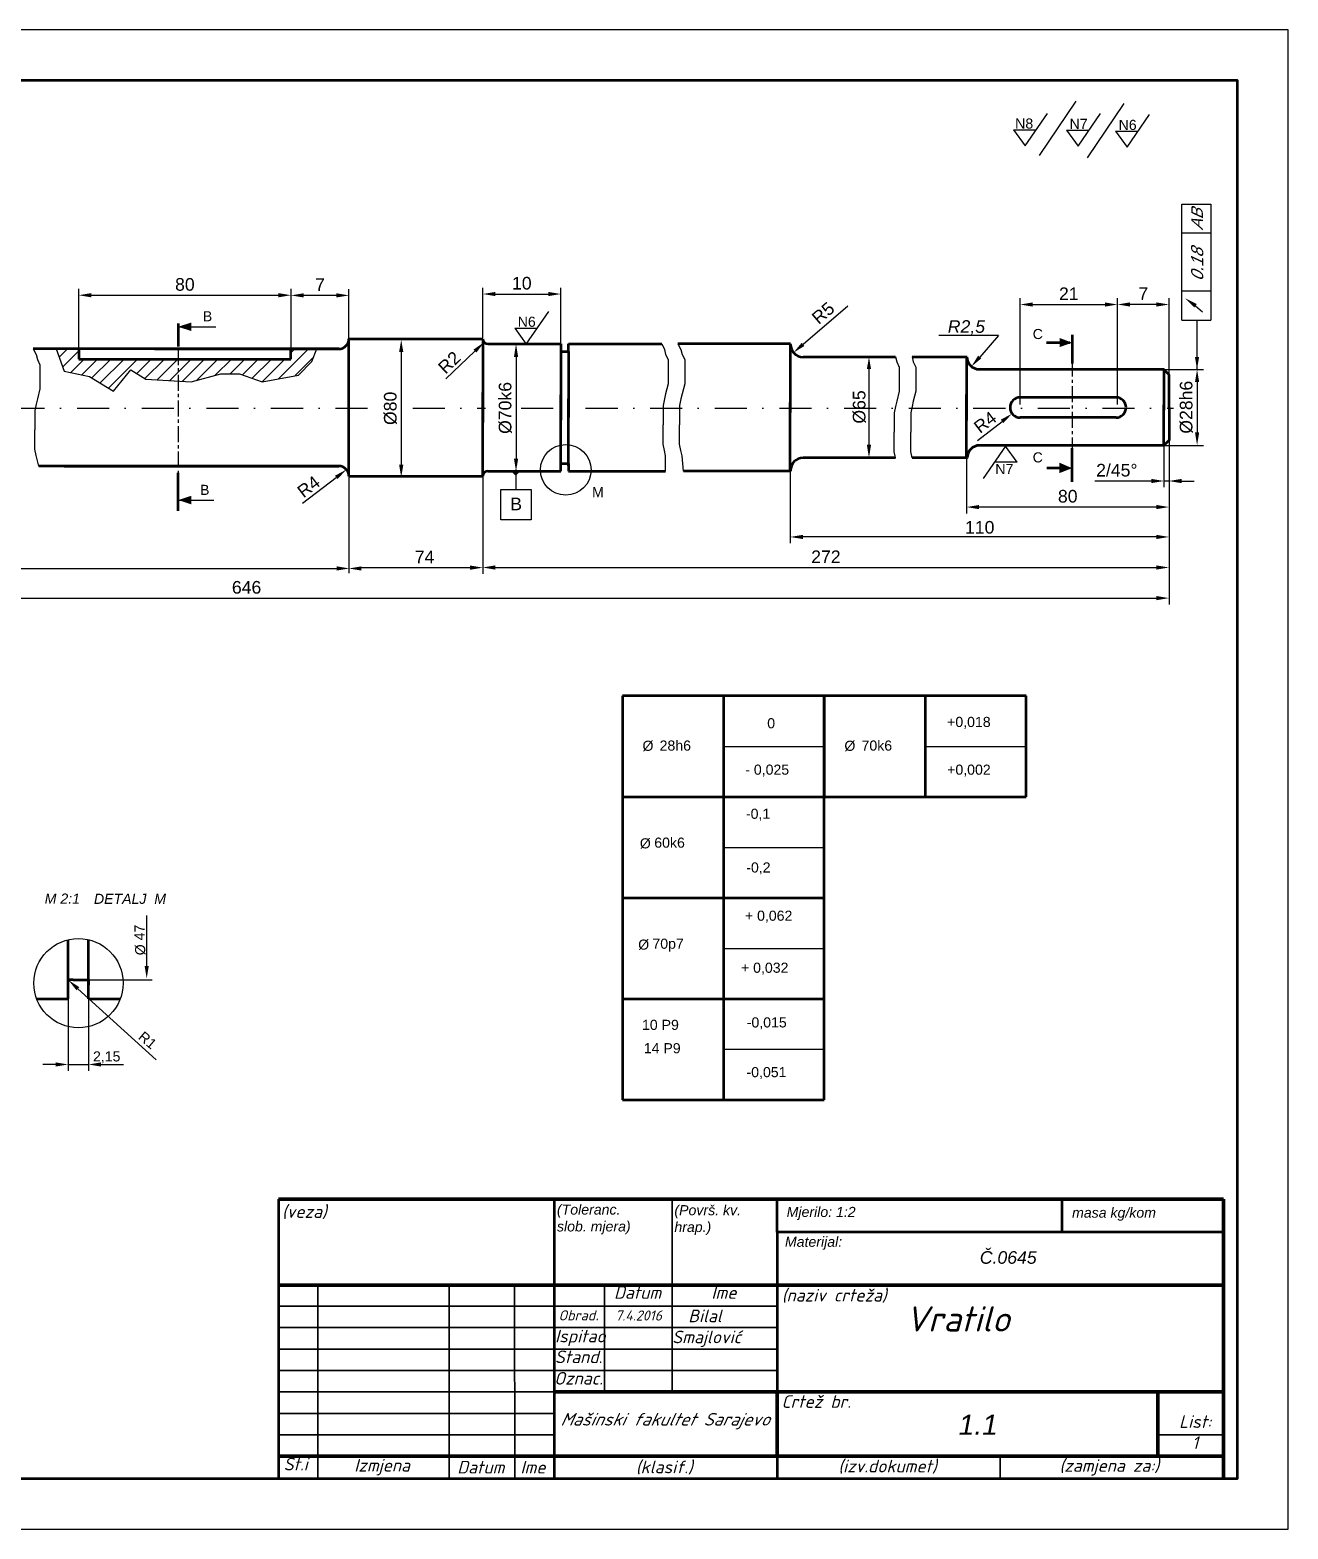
# Model space of a CAD drawing. Header units: millimetres. Extents: x -493 to 803, y 148 to 445.
# Drawn here: x -322 to -72.8, y 148.2 to 445.2 of the extents above; entities that cross this region are included whole.
import ezdxf

# ---------------------------------------------------------------- set-up
doc = ezdxf.new("R2010")
doc.units = ezdxf.units.MM
doc.linetypes.add('CENTER', pattern=[50.8, 31.75, -6.35, 6.35, -6.35])
doc.linetypes.add('DASHDOT2', pattern=[12.7, 6.35, -3.175, 0, -3.175])
for name, color, linetype, lineweight in [('debela', 7, 'Continuous', 50), ('kote', 7, 'Continuous', 25), ('simetrala', 7, 'CENTER', 25), ('tanka', 7, 'Continuous', 25)]:
    doc.layers.add(name, color=color, linetype=linetype, lineweight=lineweight)
doc.styles.add('kosa75small', font='isocpeur.ttf', dxfattribs={"oblique": 15, "height": 2.5})
doc.styles.get("Standard").update_dxf_attribs({"font": 'arial.ttf'})
doc.dimstyles.new('ISO-25', dxfattribs={"dimtxt": 2.5, "dimasz": 2.5, "dimexe": 1.25, "dimexo": 0.625, "dimtad": 1, "dimtxsty": 'Standard', "dimcen": 2.5, "dimadec": 0, "dimazin": 0, "dimtfac": 1, "dimtmove": 0, "dimatfit": 3, "dimfxl": 1, "dimarcsym": 0})

msp = doc.modelspace()

# ---------------------------------------------------------------- hatches: boundary and pattern name
at = {"lineweight": 25}
h = msp.add_hatch(dxfattribs=at)
h.set_pattern_fill('ANSI31', color=256, scale=15, style=0)
h.set_pattern_definition([(45, (-489.8447, 174.9233), (-1.325825, 1.325825), [])])
h.paths.add_polyline_path([(-270.27916, 382.024), (-270.30202, 380.024), (-312.30202, 380.024), (-312.30202, 382.024), (-316.78634, 382.024), (-315.24137, 377.64978), (-310.20172, 376.58957), (-305.42731, 373.67398), (-301.97912, 377.91483), (-299.06143, 376.05946), (-292.63706, 375.68183), (-290.04309, 375.52935), (-284.2077, 377.11967), (-280.49427, 377.11967), (-275.98511, 375.52935), (-268.82349, 376.85462), (-266.17104, 379.50515), (-265.16277, 382.024)])
msp.add_hatch(color=256, dxfattribs=at).paths.add_polyline_path([(-226.70377, 357.79193), (-225.7705, 356.85934), (-224.83723, 357.79193)])

# ---------------------------------------------------------------- linework, layer by layer
at = {"lineweight": 53}
for p, q in [((-272.77326, 435.21959), (-482.77326, 435.21959)), ((-482.77326, 158.21959), (-272.77326, 158.21959))]:
    msp.add_line(p, q, dxfattribs=at)
msp.add_line((-93.81829, 410.73389), (-88.05829, 410.73389))
at = {"color": 0}
for p, q in [((-93.81829, 387.69389), (-93.81829, 410.73389)), ((-88.05829, 410.73389), (-88.05829, 387.69389)), ((-88.05829, 404.97389), (-93.81829, 404.97389)), ((-88.05829, 393.45389), (-93.81829, 393.45389)), ((-89.73883, 389.30557), (-91.54021, 390.8656)), ((-93.81829, 387.69389), (-88.05829, 387.69389))]:
    msp.add_line(p, q, dxfattribs=at)
at = {"lineweight": 25}
for p, q in [((-312.32774, 381.01633), (-312.32774, 393.91624)), ((-309.82774, 392.66624), (-272.76871, 392.66624)), ((-270.26871, 381.19501), (-270.26871, 393.91624)), ((-270.26871, 382.03001), (-270.26871, 393.88519)), ((-261.30109, 392.63519), (-267.76871, 392.63519)), ((-258.80109, 382.03001), (-258.80109, 393.88519)), ((-232.28766, 384.12595), (-232.28766, 394.15638)), ((-229.78766, 392.90638), (-219.31571, 392.90638)), ((-216.81571, 382.28531), (-216.81571, 394.15638)), ((-125.84214, 371.0457), (-125.84214, 392.07549)), ((-106.55462, 376.79571), (-106.55462, 392.08245)), ((-106.55462, 371.0457), (-106.55462, 392.07549)), ((-96.34466, 376.79571), (-96.34466, 392.08245)), ((-160.00296, 390.49244), (-168.84466, 382.92332)), ((-123.34214, 390.82549), (-109.05462, 390.82549)), ((-98.84466, 390.83245), (-104.05462, 390.83245)), ((-130.13354, 384.67121), (-133.84466, 380.42332)), ((-248.44056, 381.42424), (-248.44056, 359.07934)), ((-239.59715, 376.1004), (-233.83292, 381.60646)), ((-225.69665, 380.41273), (-225.69665, 360.2638)), ((-155.78449, 378.02615), (-155.78449, 363.02615)), ((-99.13932, 377.92332), (-89.53078, 377.92332)), ((-90.78564, 375.45433), (-90.78564, 365.49769)), ((-134.31009, 363.8957), (-129.41303, 367.68165)), ((-232.29312, 362.65528), (-232.29312, 337.47011)), ((-171.39949, 363.96581), (-171.39949, 343.5249)), ((-136.46953, 365.16559), (-136.46953, 349.44674)), ((-98.287, 362.92501), (-89.54372, 362.92501)), ((-97.34746, 364.23144), (-97.34746, 354.6069)), ((-96.34466, 365.16559), (-96.34466, 349.44674)), ((-96.34466, 365.0351), (-96.34466, 331.40367)), ((-96.34466, 364.22976), (-96.34466, 354.60522)), ((-96.34466, 363.96395), (-96.34466, 343.52304)), ((-96.34466, 362.65528), (-96.34466, 337.47011)), ((-232.29312, 360.30567), (-232.29312, 337.44504)), ((-267.99543, 351.44207), (-261.30937, 356.57381)), ((-258.80109, 358.16094), (-258.80109, 337.61814)), ((-99.84746, 355.8569), (-111.02266, 355.8569)), ((-96.36786, 355.8569), (-97.34746, 355.8569)), ((-93.86786, 355.8569), (-91.36786, 355.8569)), ((-98.84466, 350.69674), (-133.96953, 350.69674)), ((-98.84466, 344.77304), (-168.84734, 344.77304)), ((-256.60272, 338.69504), (-234.79312, 338.69504)), ((-229.79312, 338.72011), (-98.84466, 338.72011)), ((-459.30202, 338.53578), (-260.63574, 338.53578)), ((-459.30202, 332.65367), (-98.84466, 332.65367))]:
    msp.add_line(p, q, dxfattribs=at)
at = {"lineweight": 50}
for p, q in [((-258.80109, 384.024), (-258.80109, 384.024)), ((-255.30202, 384.024), (-255.30202, 384.024)), ((-232.30202, 384.024), (-232.30202, 384.024)), ((-260.80109, 382.024), (-321.35646, 382.024)), ((-312.30202, 382.024), (-312.30202, 380.024)), ((-297.30202, 382.024), (-260.80109, 382.024)), ((-270.27916, 380.024), (-270.27916, 382.024)), ((-231.30202, 383.024), (-216.80202, 383.024)), ((-216.80202, 383.024), (-216.80202, 381.524)), ((-216.80202, 381.524), (-215.30202, 381.524)), ((-215.30202, 381.524), (-215.30202, 383.024)), ((-215.30202, 383.024), (-196.83381, 383.01839)), ((-171.34466, 383.01839), (-193.61512, 383.01839)), ((-171.34466, 382.92332), (-171.34466, 383.0175)), ((-150.53598, 380.42332), (-168.84466, 380.42332)), ((-136.34466, 380.42332), (-147.24911, 380.42332)), ((-312.30202, 380.024), (-270.30202, 380.024)), ((-106.84466, 372.42332), (-125.84466, 372.42332)), ((-127.84466, 370.42332), (-127.84466, 370.42332)), ((-127.84466, 370.42332), (-127.84466, 370.42332)), ((-106.84466, 368.42332), (-125.84466, 368.42332)), ((-104.84466, 370.42332), (-104.84466, 370.42332)), ((-104.84466, 370.42332), (-104.84466, 370.42332)), ((-150.54326, 360.42332), (-168.84466, 360.42332)), ((-136.34466, 360.42332), (-147.25638, 360.42332)), ((-260.79923, 358.82264), (-320.25774, 358.82264)), ((-297.30202, 358.82264), (-260.79923, 358.82264)), ((-258.80109, 356.82264), (-258.80109, 356.82264)), ((-255.30202, 356.82264), (-255.30202, 356.82264)), ((-232.30202, 356.82264), (-232.30202, 356.82264)), ((-231.30202, 357.82264), (-216.80202, 357.82264)), ((-216.80202, 359.32264), (-215.30202, 359.32264)), ((-216.80202, 357.82264), (-216.80202, 359.32264)), ((-215.30202, 359.32264), (-215.30202, 357.82264)), ((-215.30202, 357.82264), (-196.08976, 357.82264)), ((-171.34466, 357.82825), (-192.54376, 357.82825)), ((-171.34466, 357.92332), (-171.34466, 357.82914))]:
    msp.add_line(p, q, dxfattribs=at)
for points in [[(-282.77326, 445.21959), (-492.77326, 445.21959), (-492.77326, 148.21959), (-282.77326, 148.21959)], [(-282.77326, 148.21959), (-72.77326, 148.21959), (-72.77326, 445.21959), (-282.77326, 445.21959)]]:
    msp.add_lwpolyline(points)
for points in [[(-272.77326, 213.55121), (-272.77326, 158.21959), (-82.77326, 158.21959), (-82.77326, 435.21959), (-272.77326, 435.21959)], [(-292.63706, 387.07742), (-292.63706, 382.5354)], [(-258.80109, 356.82264), (-258.80109, 384.02407)], [(-258.80109, 384.024), (-232.30202, 384.024)], [(-232.29312, 383.89088), (-232.29312, 367.42286)], [(-116.00129, 383.26064), (-120.59074, 383.26064)], [(-115.53732, 384.80249), (-115.53732, 379.16906)], [(-216.80202, 381.91923), (-216.80202, 367.91923)], [(-215.30199, 381.53688), (-215.30199, 368.4115)], [(-171.39981, 383.00288), (-171.39981, 369.43033)], [(-136.46953, 380.42332), (-136.46953, 367.85046)], [(-97.34466, 377.92332), (-97.34466, 369.92332)], [(-232.29312, 356.95577), (-232.29312, 373.42378)], [(-216.80202, 358.92175), (-216.80202, 372.92175)], [(-215.30202, 358.8871), (-215.30202, 372.12191)], [(-171.39981, 357.84376), (-171.39981, 371.41631)], [(-136.46953, 360.42332), (-136.46953, 372.99618)], [(-97.34466, 362.92332), (-97.34466, 370.92332)], [(-115.53732, 355.69892), (-115.53732, 362.36633)], [(-315.22688, 358.82264), (-297.30202, 358.82264)], [(-292.63706, 349.96518), (-292.63706, 357.49743)], [(-258.80109, 356.82264), (-232.30202, 356.82264)]]:
    msp.add_lwpolyline(points, dxfattribs=at)
at = {"lineweight": 25}
for points in [[(-130.13354, 384.67121), (-141.93204, 384.67121)], [(-316.78634, 382.024), (-315.24137, 377.64978), (-310.20172, 376.58957), (-305.42731, 373.67398), (-301.97912, 377.91483), (-299.06143, 376.05946), (-290.04309, 375.52935), (-284.2077, 377.11967), (-280.49427, 377.11967), (-275.98511, 375.52935), (-268.82349, 376.85462), (-266.17104, 379.50515), (-265.16277, 382.024)]]:
    msp.add_lwpolyline(points, dxfattribs=at)
at = {"lineweight": 50}
for points in [[(-96.34466, 370.42332), (-96.34466, 376.92332), (-97.34466, 377.92332), (-133.84466, 377.92332, -0.414213562), (-136.34466, 380.42332), (-136.34466, 380.42332)], [(-96.34466, 370.42332), (-96.34466, 363.92332), (-97.34466, 362.92332), (-133.84466, 362.92332, 0.414213562), (-136.34466, 360.42332), (-136.34466, 360.42332)]]:
    msp.add_lwpolyline(points, format="xyb", dxfattribs=at)
at = {"linetype": 'DASHDOT2', "lineweight": 25}
for points in [[(-363.84466, 370.30921), (-255.11772, 370.30921)], [(-246.16697, 370.30921), (-231.72655, 370.30921)], [(-224.71146, 370.30921), (-95.47001, 370.30921)]]:
    msp.add_lwpolyline(points, dxfattribs=at)
at = {"lineweight": 25}
msp.add_circle((-215.84988, 358.06781), 5.01588, dxfattribs=at)
at = {"lineweight": 50}
for centre, radius, start, end in [((-260.80109, 384.024), 2, 270, 0), ((-231.30202, 384.024), 1, 180, 270), ((-168.84466, 382.92332), 2.5, 180, 270), ((-125.84466, 370.42332), 2, 90, 180), ((-106.84466, 370.42332), 2, 0, 90), ((-125.84466, 370.42332), 2, 180, 270), ((-106.84466, 370.42332), 2, 270, 360), ((-168.84466, 357.92332), 2.5, 90, 180), ((-260.80109, 356.82264), 2, 0, 90), ((-231.30202, 356.82264), 1, 90, 180)]:
    msp.add_arc(centre, radius, start, end, dxfattribs=at)
at = {"lineweight": 25}
for points in [[(-309.82774, 393.08291), (-309.82774, 392.24958), (-312.32774, 392.66624)], [(-272.76871, 393.08291), (-272.76871, 392.24958), (-270.26871, 392.66624)], [(-267.76871, 393.05185), (-267.76871, 392.21852), (-270.26871, 392.63519)], [(-261.30109, 393.05185), (-261.30109, 392.21852), (-258.80109, 392.63519)], [(-229.78766, 393.32305), (-229.78766, 392.48972), (-232.28766, 392.90638)], [(-219.31571, 393.32305), (-219.31571, 392.48972), (-216.81571, 392.90638)], [(-90.8476, 390.90646), (-91.33946, 390.23376), (-93.11162, 392.04569)], [(-123.34214, 391.24216), (-123.34214, 390.40882), (-125.84214, 390.82549)], [(-109.05462, 391.24216), (-109.05462, 390.40882), (-106.55462, 390.82549)], [(-104.05462, 391.24912), (-104.05462, 390.41578), (-106.55462, 390.83245)], [(-98.84466, 391.24912), (-98.84466, 390.41578), (-96.34466, 390.83245)], [(-248.85723, 381.42424), (-248.02389, 381.42424), (-248.44056, 383.82857)], [(-234.12072, 381.90776), (-233.54512, 381.30516), (-232.02513, 383.33328)], [(-169.11563, 383.23984), (-168.57369, 382.6068), (-170.74381, 381.29752)], [(-226.11332, 380.41273), (-225.27999, 380.41273), (-225.69665, 383.02402)], [(-156.20116, 378.02615), (-155.36782, 378.02615), (-155.78449, 380.42804)], [(-134.15844, 380.69746), (-133.53087, 380.14919), (-135.48947, 378.54061)], [(-91.20231, 375.45433), (-90.36898, 375.45433), (-90.78564, 377.92324)], [(-129.66689, 368.01206), (-129.15917, 367.35125), (-127.4306, 369.2048)], [(-91.20231, 365.49769), (-90.36898, 365.49769), (-90.78564, 362.92671)], [(-156.20116, 363.02615), (-155.36782, 363.02615), (-155.78449, 360.4237)], [(-226.11332, 360.2638), (-225.27999, 360.2638), (-225.69665, 357.82273)], [(-261.56306, 356.90434), (-261.05567, 356.24328), (-259.28721, 358.1296)], [(-248.85723, 359.07934), (-248.02389, 359.07934), (-248.44056, 356.62806)], [(-99.84746, 356.27356), (-99.84746, 355.44023), (-97.34746, 355.8569)], [(-93.86786, 356.27356), (-93.86786, 355.44023), (-96.36786, 355.8569)], [(-133.96953, 351.1134), (-133.96953, 350.28007), (-136.46953, 350.69674)], [(-98.84466, 351.1134), (-98.84466, 350.28007), (-96.34466, 350.69674)], [(-168.84734, 345.18971), (-168.84734, 344.35638), (-171.39949, 344.77304)], [(-98.84466, 345.18971), (-98.84466, 344.35638), (-96.34466, 344.77304)], [(-261.24573, 338.95245), (-261.24573, 338.11912), (-258.74573, 338.53578)], [(-256.33464, 338.94913), (-256.33464, 338.11579), (-258.83464, 338.53246)], [(-234.79312, 339.11171), (-234.79312, 338.27838), (-232.29312, 338.69504)], [(-229.79312, 339.13677), (-229.79312, 338.30344), (-232.29312, 338.72011)], [(-98.84466, 339.13677), (-98.84466, 338.30344), (-96.34466, 338.72011)], [(-98.84466, 333.07034), (-98.84466, 332.23701), (-96.34466, 332.65367)]]:
    msp.add_solid(points, dxfattribs=at)
msp.add_solid([(-91.41452, 391.01074), (-91.66591, 390.72046), (-92.41104, 391.61976)])
at = {"layer": 'debela', "linetype": 'Continuous', "lineweight": 50}
for p, q in [((-314.41457, 253.27219), (-314.41457, 264.97695)), ((-310.41457, 253.27219), (-310.41457, 264.9894)), ((-313.41457, 257.03559), (-314.16457, 257.03559)), ((-313.41457, 257.03559), (-311.41457, 257.03559)), ((-311.41457, 257.03559), (-310.66457, 257.03559)), ((-310.41457, 257.03559), (-310.41457, 256.03559)), ((-320.67187, 253.27219), (-314.41457, 253.27219)), ((-310.41457, 253.27219), (-304.10361, 253.27219))]:
    msp.add_line(p, q, dxfattribs=at)
at = {"layer": 'debela', "lineweight": 70}
for p, q in [((-85.57326, 213.55121), (-272.77326, 213.55121)), ((-85.57326, 158.30121), (-85.57326, 213.55121)), ((-272.77326, 196.55121), (-85.57326, 196.55121)), ((-218.17357, 175.3836), (-85.57326, 175.3836)), ((-272.77326, 162.6336), (-85.57326, 162.6336))]:
    msp.add_line(p, q, dxfattribs=at)
at = {"layer": 'debela', "lineweight": 50}
for p, q in [((-218.17326, 213.55121), (-218.17371, 158.21959)), ((-173.97326, 207.05121), (-173.97326, 213.55121)), ((-173.97326, 207.05121), (-173.97618, 158.22743)), ((-85.57326, 207.05121), (-173.97326, 207.05121))]:
    msp.add_line(p, q, dxfattribs=at)
at = {"layer": 'debela', "lineweight": 120}
for p, q in [((-173.97592, 162.6336), (-173.97515, 175.3836)), ((-173.97515, 175.3836), (-98.57326, 175.3836)), ((-98.57326, 175.3836), (-98.57326, 162.6336)), ((-98.57326, 162.6336), (-173.97592, 162.6336))]:
    msp.add_line(p, q, dxfattribs=at)
at = {"layer": 'debela', "linetype": 'Continuous', "lineweight": 50}
for centre, start, end in [((-314.16457, 256.78559), 90, 180), ((-310.66457, 256.78559), 0, 90)]:
    msp.add_arc(centre, 0.25, start, end, dxfattribs=at)
at = {"layer": 'kote', "linetype": 'Continuous', "lineweight": 25}
for p, q in [((-114.78879, 431.12695), (-122.05445, 420.33106)), ((-105.28754, 430.66161), (-112.5532, 419.86572)), ((-124.82327, 422.23971), (-120.38646, 428.69755)), ((-114.34559, 422.20121), (-109.90879, 428.65905)), ((-104.62896, 421.99802), (-100.19215, 428.45585)), ((-127.12383, 425.4139), (-124.82327, 422.23971)), ((-127.12383, 425.4139), (-122.64246, 425.4139)), ((-116.64616, 425.3754), (-112.16479, 425.3754)), ((-116.64616, 425.3754), (-114.34559, 422.20121)), ((-106.92952, 425.17221), (-102.44816, 425.17221)), ((-106.92952, 425.17221), (-104.62896, 421.99802)), ((-223.66648, 382.99703), (-219.22968, 389.45487)), ((-225.96705, 386.17122), (-223.66648, 382.99703)), ((-225.96705, 386.17122), (-221.48568, 386.17122)), ((-128.70575, 362.78439), (-133.14255, 356.32655)), ((-126.40518, 359.6102), (-128.70575, 362.78439)), ((-126.40518, 359.6102), (-130.88655, 359.6102)), ((-204.62798, 313.26777), (-184.62798, 313.26777)), ((-184.62798, 313.26777), (-184.62798, 303.26777)), ((-184.62798, 303.26777), (-164.62798, 303.26777)), ((-144.6279, 303.26777), (-124.6279, 303.26777)), ((-184.62798, 293.26777), (-184.62798, 283.26777)), ((-164.62798, 293.26777), (-164.62798, 293.26777)), ((-184.62798, 283.26777), (-164.62798, 283.26777)), ((-184.62798, 273.26777), (-184.62798, 263.26777)), ((-298.86369, 259.79453), (-298.86369, 269.80135)), ((-184.62798, 263.26777), (-164.62798, 263.26777)), ((-310.41457, 257.03559), (-297.77902, 257.03559)), ((-314.41457, 253.53937), (-314.41457, 239.00882)), ((-296.96557, 241.1915), (-312.49715, 255.27489)), ((-310.41457, 253.55384), (-310.41457, 239.00882)), ((-184.62798, 243.26777), (-164.62798, 243.26777)), ((-316.91457, 240.25882), (-319.41457, 240.25882)), ((-314.41457, 240.25882), (-310.41457, 240.25882)), ((-307.91457, 240.25882), (-303.48164, 240.25882))]:
    msp.add_line(p, q, dxfattribs=at)
at = {"layer": 'kote', "linetype": 'Continuous', "lineweight": 50}
for p, q in [((-118.04419, 358.40648), (-120.54419, 358.40648)), ((-164.62798, 313.26777), (-204.62798, 313.26777)), ((-204.62798, 313.26777), (-204.62798, 293.26777)), ((-184.62798, 313.26777), (-184.62798, 253.26777)), ((-164.62798, 293.26777), (-164.62798, 313.26777)), ((-124.6279, 313.26777), (-164.6279, 313.26777)), ((-164.6279, 313.26777), (-164.6279, 293.26777)), ((-144.6279, 313.26777), (-144.6279, 293.26777)), ((-124.6279, 293.26777), (-124.6279, 313.26777)), ((-204.62798, 293.26777), (-204.62798, 273.26777)), ((-204.62798, 293.26777), (-164.62798, 293.26777)), ((-164.62798, 273.26777), (-164.62798, 293.26777)), ((-164.6279, 293.26777), (-124.6279, 293.26777)), ((-204.62798, 273.26777), (-204.62798, 253.26777)), ((-204.62798, 273.26777), (-164.62798, 273.26777)), ((-164.62798, 253.26777), (-164.62798, 273.26777)), ((-204.62798, 253.26777), (-204.62798, 233.26777)), ((-204.62798, 253.26777), (-164.62798, 253.26777)), ((-184.62798, 253.26777), (-184.62798, 233.26777)), ((-164.62798, 233.26777), (-164.62798, 253.26777)), ((-204.62798, 233.26777), (-164.62798, 233.26777))]:
    msp.add_line(p, q, dxfattribs=at)
at = {"layer": 'kote', "linetype": 'Continuous', "lineweight": 25}
for points in [[(-290.03547, 387.25735), (-290.03547, 385.57561), (-292.63471, 386.41613)], [(-290.03525, 352.92489), (-290.03525, 351.24315), (-292.63448, 352.08366)], [(-299.28035, 259.79453), (-298.44702, 259.79453), (-298.86369, 257.29453)], [(-312.21739, 255.58367), (-312.77691, 254.9661), (-314.34984, 256.95344)], [(-316.91457, 240.67549), (-316.91457, 239.84216), (-314.41457, 240.25882)], [(-307.91457, 240.67549), (-307.91457, 239.84216), (-310.41457, 240.25882)]]:
    msp.add_solid(points, dxfattribs=at)
at = {"layer": 'kote', "linetype": 'Continuous', "lineweight": 50}
for points in [[(-118.03353, 384.20325), (-118.03353, 382.39163), (-115.53353, 383.25375)], [(-118.04419, 359.48114), (-118.04419, 357.42739), (-115.54419, 358.40648)]]:
    msp.add_solid(points, dxfattribs=at)
at = {"layer": 'simetrala', "lineweight": 25, "ltscale": 0.1}
for p, q in [((-292.63706, 387.07742), (-292.63706, 349.96518)), ((-115.53732, 384.80249), (-115.53732, 355.69892))]:
    msp.add_line(p, q, dxfattribs=at)
at = {"layer": 'tanka'}
for p, q in [((-321.35646, 382.024), (-320.77497, 380.9196)), ((-320.77497, 380.9196), (-320.5234, 379.91388)), ((-196.83381, 383.01839), (-196.32051, 381.91399)), ((-196.32051, 381.91399), (-196.06893, 380.90827)), ((-196.06893, 380.90827), (-195.56581, 379.90255)), ((-193.61512, 383.01839), (-193.03363, 381.91399)), ((-193.03363, 381.91399), (-192.78206, 380.90827)), ((-192.78206, 380.90827), (-192.27894, 379.90255)), ((-150.54318, 380.45209), (-150.2916, 379.44637)), ((-147.2563, 380.45209), (-147.00473, 379.44637)), ((-320.5234, 379.91388), (-320.02028, 378.90816)), ((-320.02028, 378.90816), (-320.02028, 374.13099)), ((-195.56581, 379.90255), (-195.56581, 375.12538)), ((-192.27894, 379.90255), (-192.27894, 375.12538)), ((-150.2916, 379.44637), (-149.78848, 378.44065)), ((-149.78848, 378.44065), (-149.78848, 373.66348)), ((-147.00473, 379.44637), (-146.50161, 378.44065)), ((-146.50161, 378.44065), (-146.50161, 373.66348)), ((-195.56581, 375.12538), (-196.06893, 373.11394)), ((-192.27894, 375.12538), (-192.78206, 373.11394)), ((-320.5234, 372.11955), (-320.77497, 371.11382)), ((-320.02028, 374.13099), (-320.5234, 372.11955)), ((-196.32051, 372.10821), (-196.57207, 370.85106)), ((-196.06893, 373.11394), (-196.32051, 372.10821)), ((-193.03363, 372.10821), (-193.28519, 370.85106)), ((-192.78206, 373.11394), (-193.03363, 372.10821)), ((-150.2916, 371.65204), (-150.54318, 370.64631)), ((-149.78848, 373.66348), (-150.2916, 371.65204)), ((-147.00473, 371.65204), (-147.2563, 370.64631)), ((-146.50161, 373.66348), (-147.00473, 371.65204)), ((-320.77497, 371.11382), (-321.02653, 369.85668)), ((-321.02653, 369.85668), (-321.02653, 366.00213)), ((-196.57207, 370.85106), (-196.57207, 366.99652)), ((-193.28519, 370.85106), (-193.28519, 366.99652)), ((-150.54318, 370.64631), (-150.79474, 369.38916)), ((-150.79474, 369.38916), (-150.79474, 365.53462)), ((-147.2563, 370.64631), (-147.50786, 369.38916)), ((-147.50786, 369.38916), (-147.50786, 365.53462)), ((-321.02653, 362.14759), (-321.02653, 366.00213)), ((-196.57207, 363.14197), (-196.57207, 366.99652)), ((-193.28519, 363.14197), (-193.28519, 366.99652)), ((-150.79474, 361.68007), (-150.79474, 365.53462)), ((-147.50786, 361.68007), (-147.50786, 365.53462)), ((-196.32051, 361.88483), (-196.57207, 363.14197)), ((-193.03363, 361.88483), (-193.28519, 363.14197)), ((-320.77497, 360.89044), (-321.02653, 362.14759)), ((-320.5234, 359.88471), (-320.77497, 360.89044)), ((-320.25774, 358.82264), (-320.5234, 359.88471)), ((-196.06893, 360.8791), (-196.32051, 361.88483)), ((-196.08976, 357.82264), (-196.06893, 360.8791)), ((-192.78206, 360.8791), (-193.03363, 361.88483)), ((-192.54376, 357.82825), (-192.78206, 360.8791)), ((-150.54318, 360.42293), (-150.79474, 361.68007)), ((-147.2563, 360.42293), (-147.50786, 361.68007)), ((-225.7231, 358.12748), (-225.7231, 354.19317)), ((-228.7231, 354.19317), (-222.7231, 354.19317)), ((-228.7231, 348.19317), (-228.7231, 354.19317)), ((-222.7231, 354.19317), (-222.7231, 348.19317)), ((-222.7231, 348.19317), (-228.7231, 348.19317)), ((-272.77326, 213.55121), (-218.17326, 213.55121)), ((-218.17326, 213.55121), (-194.77326, 213.55121)), ((-218.17326, 213.55121), (-194.77326, 213.55121)), ((-85.57326, 213.55121), (-117.57326, 213.55121)), ((-85.57326, 213.55121), (-85.57326, 207.05121)), ((-272.77326, 196.55121), (-264.97326, 196.55121)), ((-238.97326, 196.55121), (-225.97326, 196.55121)), ((-218.17326, 196.55121), (-208.17326, 196.55121)), ((-173.97326, 192.3836), (-173.97326, 188.1336)), ((-173.97326, 183.8836), (-173.97326, 179.6336)), ((-85.57326, 183.8836), (-85.57326, 179.6336)), ((-85.57326, 175.3836), (-85.57326, 166.8836)), ((-218.17326, 171.1336), (-218.17326, 166.8836)), ((-85.57326, 162.6336), (-98.57326, 162.6336))]:
    msp.add_line(p, q, dxfattribs=at)
at = {"layer": 'tanka', "lineweight": 35}
for p, q in [((-194.77326, 213.55121), (-194.77326, 175.3836)), ((-264.97326, 196.55121), (-264.9717, 158.22511)), ((-238.96148, 158.24075), (-238.97326, 196.55121)), ((-225.97326, 196.55121), (-225.96573, 158.21959)), ((-208.17326, 196.55121), (-208.17326, 175.3836)), ((-272.77326, 192.3836), (-173.97326, 192.3836)), ((-173.97326, 188.1336), (-272.77326, 188.1336)), ((-272.77326, 183.8836), (-173.97326, 183.8836)), ((-173.97326, 179.6336), (-272.77326, 179.6336)), ((-272.77326, 175.3836), (-173.97326, 175.3836)), ((-272.77326, 171.1336), (-218.17326, 171.1336)), ((-218.17326, 166.8836), (-272.77326, 166.8836)), ((-85.57326, 166.8836), (-98.57326, 166.8836)), ((-129.7714, 158.22359), (-129.77326, 162.6336))]:
    msp.add_line(p, q, dxfattribs=at)
at = {"layer": 'tanka', "lineweight": 50}
for p, q in [((-117.57326, 213.55121), (-117.57326, 207.05121)), ((-85.57326, 192.3836), (-85.57326, 188.1336)), ((-98.57326, 162.6336), (-98.57326, 175.3836))]:
    msp.add_line(p, q, dxfattribs=at)
at = {"layer": 'tanka', "linetype": 'Continuous', "lineweight": 25}
msp.add_circle((-312.38774, 256.36848), 8.84386, dxfattribs=at)

# ---------------------------------------------------------------- texts
at = {"oblique": 25}
for s, height, p in [('AB', 2.304, (-89.63774, 405.5027)), ('0.18', 2.394, (-89.56953, 395.4315))]:
    msp.add_text(s, height=height, rotation=90, dxfattribs=at).set_placement(p)
at = {"lineweight": 25, "char_height": 2.5, "attachment_point": 5}
for s, insert in [('{\\fArial|b0|i0|c238|p34;80}', (-291.29823, 394.79363)), ('7', (-264.5349, 394.76257)), ('10', (-224.55168, 395.03377)), ('21', (-116.19838, 392.95288)), ('7', (-101.44964, 392.95984)), ('{\\fArial|b0|i0|c238|p34;2/45°}', (-106.68506, 357.98428)), ('{\\fArial|b0|i0|c238|p34;80}', (-116.40709, 352.82412)), ('110', (-133.846, 346.66936)), ('74', (-243.81484, 340.82243)), ('{\\fArial|b0|i0|c238|p34;272}', (-164.31889, 340.84749)), ('646', (-279.07334, 334.78106))]:
    msp.add_mtext(s, dxfattribs=dict(at, insert=insert))
for s, insert, rotation in [('R{\\fArial|b0|i0|c238|p34;5}', (-164.85772, 389.13687), 40.565847), ('R{\\fArial|b0|i0|c238|p34;2}', (-238.91758, 379.34956), 43.6877341), ('%%C70k6', (-227.82404, 370.33826), 90), ('%%C28h6', (-92.91303, 370.47601), 90), ('%%C80', (-250.56795, 370.25179), 90), ('%%C65', (-157.68592, 370.52615), 90), ('R{\\fArial|b0|i0|c238|p34;4}', (-132.7671, 367.50475), 37.5359593), ('R{\\fArial|b0|i0|c238|p34;4}', (-266.78872, 354.73831), 37.507251)]:
    msp.add_mtext(s, dxfattribs=dict(at, insert=insert, rotation=rotation))
at = {"lineweight": 25, "insert": (-140.17148, 387.72064), "char_height": 2.5, "width": 9.1666667, "attachment_point": 1}
msp.add_mtext('{\\fArial|b0|i1|c238|p34;R2,5}', dxfattribs=at)
at = {"color": 7, "style": 'kosa75small'}
for s, insert, char_height, width, attachment_point in [('(veza)', (-272.05718, 212.36089), 2.5, 17.2587266, 1), ('Datum', (-201.61654, 195.08503), 2.5, 13.4, 5), ('Ime', (-184.51654, 195.08503), 2.5, 20.8, 5), ('(naziv crteža)', (-173.043, 195.79535), 2.5, 31.6730326, 1), ('{\\H0.8x;Obrad}.', (-213.28366, 190.80253), 2.5, 12.9063524, 5), ('{\\H0.8x;7.4.2016}', (-206.05261, 191.52288), 2.5, 20.8, 1), ('  Bilal Smajlović', (-194.77326, 191.69248), 2.5, 20.8, 1), ('Vratilo', (-148.5694, 192.34607), 5, 54.6700041, 1), ('Ispitao', (-212.9626, 186.06851), 2.5, 10, 5), ('Stand.', (-213.31654, 182.33503), 2.5, 10, 5), ('Oznac.', (-213.31654, 178.08503), 2.5, 10, 5), ('Crtež br.', (-173.09982, 174.72358), 2.5, 25.8721195, 1), ('{\\Q25;Mašinski fakultet Sarajevo}', (-196.21654, 169.58503), 2.5, 44.2, 5), ('List:', (-91.16966, 169.50426), 2.5, 13, 5), ('1', (-91.16966, 165.33503), 2.5, 13, 5), ('St.i', (-269.34951, 161.08503), 2.5, 7.8, 5), ('Izmjena', (-252.23735, 160.47277), 2.5, 26, 5), ('Datum', (-232.67328, 160.47277), 2.5, 13, 5), ('Ime', (-222.34168, 160.47277), 2.5, 7.8, 5), ('(klasif.)', (-196.32901, 160.39344), 2.5, 44.2, 5), ('(izv.dokumet)', (-152.10692, 160.56415), 2.5, 44.2, 5), ('(zamjena za:)', (-108.17451, 160.42231), 2.5, 44.2, 5)]:
    msp.add_mtext(s, dxfattribs=dict(at, insert=insert, char_height=char_height, width=width, attachment_point=attachment_point))
at = {"layer": 'debela', "attachment_point": 1}
for s, insert, char_height, width in [('{\\fArial|b0|i0|c238|p34;B}', (-226.84145, 352.56629), 2.5, 35.5337), ('{\\fArial|b0|i1|c238|p34;(Toleranc. slob. mjera)}', (-217.58901, 212.51412), 2, 16.2834), ('{\\fArial|b0|i1|c238|p34;(Površ. kv. hrap.)}', (-194.32431, 212.39068), 2, 13.8809), ('{\\fArial|b0|i1|c238|p34;masa kg/kom}', (-115.54797, 211.90262), 2, 18.6909091), ('{\\fArial|b0|i1|c238|p34;Č.0645}', (-133.82631, 203.26932), 2.5, 38.1726)]:
    msp.add_mtext(s, dxfattribs=dict(at, insert=insert, char_height=char_height, width=width))
at = {"layer": 'debela', "lineweight": 13, "insert": (-138.02401, 170.88956), "char_height": 4, "width": 43.9315149, "attachment_point": 1}
msp.add_mtext('{\\fArial|b0|i1|c238|p34;1.1}', dxfattribs=at)
at = {"layer": 'kote', "linetype": 'Continuous', "lineweight": 25, "char_height": 2, "attachment_point": 1}
for s, insert, width in [('{\\fArial|b0|i0|c238|p34;N8}', (-126.82264, 427.6831), 4.3309), ('{\\fArial|b0|i0|c238|p34;N7}', (-116.04363, 427.61922), 3.7866667), ('{\\fArial|b0|i0|c238|p34;N6}', (-106.32699, 427.41603), 3.1222), ('{\\fArial|b0|i0|c238|p34;B}', (-287.73662, 389.49999), 4.0951), ('{\\fArial|b0|i0|c238|p34;N6}', (-225.36452, 388.41505), 3.1222), ('{\\fArial|b0|i0|c238|p34;N7}', (-130.75389, 359.21955), 4.1866667), ('{\\fArial|b0|i0|c238|p34;M}', (-210.63491, 354.64966), 4.1866667), ('{\\fArial|b0|i0|c238|p34;0}', (-175.93786, 308.86414), 13.4689), ('{\\fArial|b0|i0|c238|p34;+0,018}', (-140.30243, 309.12675), 13.4689), ('Ø', (-200.64672, 304.39752), 2.5677012), ('28h6', (-197.25603, 304.44362), 17.0238), ('Ø', (-160.64664, 304.39752), 2.5677012), ('70k6', (-157.25595, 304.44362), 17.0238), ('{\\fArial|b0|i0|c238|p34;- 0,025}', (-180.2937, 299.6703), 13.4689), ('{\\fArial|b0|i0|c238|p34;+0,002}', (-140.29362, 299.6703), 13.4689), ('{\\fArial|b0|i0|c238|p34;-0,1}', (-180.15485, 290.93014), 11.8026), ('Ø', (-201.1703, 285.07184), 2.5677012), ('60k6', (-198.31189, 285.20839), 9.8869), ('{\\fArial|b0|i0|c238|p34;-0,2}', (-180.09283, 280.29205), 11.2472), ('{\\fArial|b0|i1|c238|p34;M 2:1}', (-319.06068, 274.12649), 14.6486), ('{\\fArial|b0|i1|c238|p34;DETALJ  M}', (-309.31002, 274.07912), 26.5126), ('{\\fArial|b0|i0|c238|p34;+ 0,062}', (-180.35618, 270.736), 11.8169), ('Ø', (-201.5, 265.00616), 2.5677012), ('70p7', (-198.68183, 265.18963), 8.1221), ('{\\fArial|b0|i0|c238|p34;+ 0,032}', (-181.13479, 260.42832), 12.6208), ('{\\fArial|b0|i0|c238|p34;-0,015}', (-179.99146, 249.59486), 16.4463), ('{\\fArial|b0|i0|c238|p34;10 P9}', (-200.74172, 249.10976), 14.1297), ('{\\fArial|b0|i0|c238|p34;14 P9}', (-200.39427, 244.48051), 14.5929), ('{\\fArial|b0|i0|c238|p34;2,15}', (-309.50061, 242.85497), 2.2921), ('{\\fArial|b0|i0|c238|p34;-0,051}', (-180.04282, 239.74409), 14.2825)]:
    msp.add_mtext(s, dxfattribs=dict(at, insert=insert, width=width))
at = {"layer": 'kote', "linetype": 'Continuous', "lineweight": 50, "char_height": 2, "attachment_point": 1}
for s, insert, width in [('{\\fArial|b0|i0|c238|p34;C}', (-123.34564, 385.98274), 4.8015), ('{\\fArial|b0|i0|c238|p34;C}', (-123.35443, 361.54075), 4.8015), ('{\\fArial|b0|i0|c238|p34;B}', (-288.2938, 355.10167), 4.0951)]:
    msp.add_mtext(s, dxfattribs=dict(at, insert=insert, width=width))
at = {"layer": 'kote', "linetype": 'Continuous', "lineweight": 25, "char_height": 2, "attachment_point": 1}
for s, insert, width, rotation in [('{\\fArial|b0|i0|c238|p34;47}', (-301.29546, 264.8438), 4.6807, 90), ('Ø', (-299.16239, 264.06481), 2.5677012, 270), ('{\\fArial|b0|i0|c238|p34;R1}', (-299.4021, 246.98801), 9.2512, 319.7883398)]:
    msp.add_mtext(s, dxfattribs=dict(at, insert=insert, width=width, rotation=rotation))
at = {"layer": 'tanka', "char_height": 2, "attachment_point": 1}
for s, insert, width in [('{\\fArial|b0|i1|c238|p34;Mjerilo: 1:2}', (-172.08682, 212.04411), 28.0506), ('{\\fArial|b0|i1|c238|p34;Materijal:}', (-172.427, 206.13775), 48.8842)]:
    msp.add_mtext(s, dxfattribs=dict(at, insert=insert, width=width))

# ---------------------------------------------------------------- leaders
at = {"layer": 'kote', "linetype": 'Continuous', "lineweight": 50}
for points in [[(-292.55998, 386.41187), (-285.18312, 386.41187)], [(-292.58707, 352.09253), (-285.54083, 352.09253)]]:
    msp.add_leader(points, dimstyle='ISO-25', override={"dimgap": 0.625, "dimtad": 0}, dxfattribs=at)
at = {"layer": 'tanka'}
msp.add_leader([(-90.79958, 377.92324), (-90.79958, 387.69389)], dimstyle='ISO-25', override={"dimgap": 0.625, "dimtad": 0}, dxfattribs=at)

doc.saveas('drawing.dxf')
